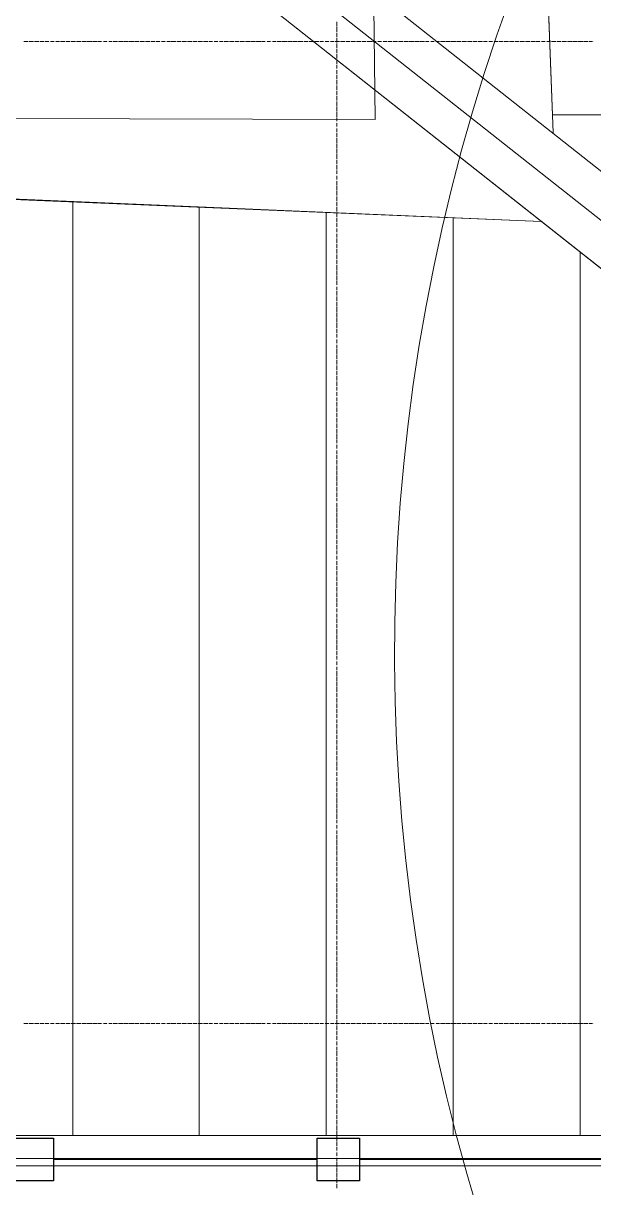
# Model space of a CAD drawing. Header units: millimetres. Extents: x -42533 to 645315, y 3457 to 82611.
# Drawn here: x 580652 to 583353, y 19596 to 25110 of the extents above; entities that cross this region are included whole.
import ezdxf

# ---------------------------------------------------------------- set-up
doc = ezdxf.new("R2010")
doc.units = ezdxf.units.MM
for name, color, linetype, true_color in [('PDF _!ЭОМ.Молниезащита', 7, 'Continuous', 0x954a95), ('PDF _Антураж', 7, 'Continuous', 0xbababa), ('PDF _Крыша штриховка', 7, 'Continuous', 0xbababa), ('PDF _Обобщенные модели', 7, 'Continuous', 0xbababa), ('PDF _Ограждение', 7, 'Continuous', 0xbababa), ('PDF _Оси', 7, 'Continuous', 0xbababa)]:
    doc.layers.add(name, color=color, linetype=linetype, true_color=true_color)
doc.layers.add('PDF _Линии', color=7, linetype='Continuous')

msp = doc.modelspace()

# ---------------------------------------------------------------- linework, layer by layer
at = {"layer": 'PDF _!ЭОМ.Молниезащита', "color": 5, "lineweight": 30}
for points in [[(582044, 19728.9), (581044.5, 19728.9), (580794.6, 19728.9), (580794.6, 19627.3), (580595.5, 19627.3), (580595.5, 19830.6), (580794.6, 19830.6), (580794.6, 19728.9)], [(583492.5, 19728.9), (582493, 19728.9), (582243.1, 19728.9), (582243.1, 19627.3), (582044, 19627.3), (582044, 19830.6), (582243.1, 19830.6), (582243.1, 19728.9)]]:
    msp.add_lwpolyline(points, dxfattribs=at)
at = {"layer": 'PDF _!ЭОМ.Молниезащита', "lineweight": 13}
msp.add_circle((592805, 40061.1), 16795.3, dxfattribs=at)
for centre, radius, start, end in [((567008.4, 20453.1), 17757.8, 299.14304, 50.43064), ((591445.4, 22129.1), 9036.1, 344.77295, 295.66956)]:
    msp.add_arc(centre, radius, start, end, dxfattribs=at)
at = {"layer": 'PDF _Антураж', "color": 8, "lineweight": 18}
for points in [[(582898.7, 31532.8), (583161.3, 24591.1), (582894.5, 31600.6)], [(579120.8, 24341.2), (583102, 24171.8)], [(583106.2, 24171.8), (579120.8, 24337)]]:
    msp.add_lwpolyline(points, dxfattribs=at)
at = {"layer": 'PDF _Крыша штриховка', "color": 8, "lineweight": 9}
for points in [[(583161.3, 24675.8), (589285.6, 24675.8)], [(580886.9, 24265), (580886.9, 19843.3)], [(581484.1, 24239.6), (581484.1, 19843.3)], [(582085.5, 24214.2), (582085.5, 19843.3)], [(582686.9, 24188.7), (582686.9, 19843.3)], [(583288.4, 24027.8), (583288.4, 19843.3)]]:
    msp.add_lwpolyline(points, dxfattribs=at)
at = {"layer": 'PDF _Линии', "color": 8, "lineweight": 9}
msp.add_lwpolyline([(553827.3, 24730.9), (582318.5, 24654.6), (582229.5, 32125.8), (589577.9, 32125.8), (589577.9, 54975.5), (598506, 54975.5), (598785.5, 20686.1), (592369, 20686.1), (592432.5, 12524.6), (585626.3, 12571.2), (585592.4, 14451.7), (550752.4, 14451.7), (550752.4, 12478), (543802.2, 12478), (543764.1, 20783.5), (537415.3, 20800.5), (537356, 32655.2)], dxfattribs=at)
at = {"layer": 'PDF _Обобщенные модели', "color": 8, "lineweight": 18}
for points in [[(574915.1, 19843.3), (583559.4, 19843.3)], [(583559.4, 19733.2), (559523.8, 19733.2)], [(559523.8, 19699.3), (589323.7, 19699.3)]]:
    msp.add_lwpolyline(points, dxfattribs=at)
at = {"layer": 'PDF _Ограждение', "color": 8, "lineweight": 9}
for points in [[(589205.1, 19817.9), (581916.1, 25573.7), (589205.1, 19817.9), (589145.9, 19741.6)], [(581861.1, 25383.1), (588879, 19843.3)], [(588586.8, 19843.3), (581801.8, 25201), (588591, 19843.3)]]:
    msp.add_lwpolyline(points, dxfattribs=at)
at = {"layer": 'PDF _Оси', "color": 8, "lineweight": 9}
for points in [[(582136.4, 25095.1), (582136.4, 25116.3)], [(582136.4, 25069.7), (582136.4, 25090.9)], [(582136.4, 25044.3), (582136.4, 25065.5)], [(582136.4, 25018.9), (582136.4, 25040)], [(580654, 25023.1), (580675.2, 25023.1)], [(580679.4, 25023.1), (580700.6, 25023.1)], [(580704.8, 25023.1), (580726, 25023.1)], [(580730.2, 25023.1), (580751.4, 25023.1)], [(580755.6, 25023.1), (580772.6, 25023.1)], [(580776.8, 25023.1), (580776.8, 25023.1)], [(580781, 25023.1), (580798, 25023.1)], [(580802.2, 25023.1), (580802.2, 25023.1)], [(580806.5, 25023.1), (580823.4, 25023.1)], [(580827.6, 25023.1), (580848.8, 25023.1)], [(580853, 25023.1), (580874.2, 25023.1)], [(580878.5, 25023.1), (580899.6, 25023.1)], [(580903.9, 25023.1), (580925, 25023.1)], [(580929.3, 25023.1), (580950.5, 25023.1)], [(580954.7, 25023.1), (580975.9, 25023.1)], [(580980.1, 25023.1), (581001.3, 25023.1)], [(581005.5, 25023.1), (581022.5, 25023.1)], [(581026.7, 25023.1), (581026.7, 25023.1)], [(581030.9, 25023.1), (581047.9, 25023.1)], [(581052.1, 25023.1), (581052.1, 25023.1)], [(581056.3, 25023.1), (581073.3, 25023.1)], [(581077.5, 25023.1), (581098.7, 25023.1)], [(581102.9, 25023.1), (581124.1, 25023.1)], [(581128.3, 25023.1), (581149.5, 25023.1)], [(581153.8, 25023.1), (581174.9, 25023.1)], [(581179.2, 25023.1), (581200.3, 25023.1)], [(581204.6, 25023.1), (581225.8, 25023.1)], [(581230, 25023.1), (581251.2, 25023.1)], [(581255.4, 25023.1), (581276.6, 25023.1)], [(581280.8, 25023.1), (581297.8, 25023.1)], [(581302, 25023.1), (581302, 25023.1)], [(581306.2, 25023.1), (581323.2, 25023.1)], [(581327.4, 25023.1), (581327.4, 25023.1)], [(581331.6, 25023.1), (581348.6, 25023.1)], [(581352.8, 25023.1), (581374, 25023.1)], [(581378.2, 25023.1), (581399.4, 25023.1)], [(581403.6, 25023.1), (581424.8, 25023.1)], [(581429, 25023.1), (581450.2, 25023.1)], [(581454.5, 25023.1), (581475.6, 25023.1)], [(581479.9, 25023.1), (581501, 25023.1)], [(581505.3, 25023.1), (581526.5, 25023.1)], [(581530.7, 25023.1), (581547.6, 25023.1)], [(581551.9, 25023.1), (581551.9, 25023.1)], [(581556.1, 25023.1), (581573.1, 25023.1)], [(581577.3, 25023.1), (581577.3, 25023.1)], [(581581.5, 25023.1), (581598.5, 25023.1)], [(581602.7, 25023.1), (581623.9, 25023.1)], [(581628.1, 25023.1), (581649.3, 25023.1)], [(581653.5, 25023.1), (581674.7, 25023.1)], [(581678.9, 25023.1), (581700.1, 25023.1)], [(581704.3, 25023.1), (581725.5, 25023.1)], [(581729.8, 25023.1), (581750.9, 25023.1)], [(581755.2, 25023.1), (581776.3, 25023.1)], [(581780.6, 25023.1), (581797.5, 25023.1)], [(581801.8, 25023.1), (581801.8, 25023.1)], [(581806, 25023.1), (581822.9, 25023.1)], [(581827.2, 25023.1), (581827.2, 25023.1)], [(581831.4, 25023.1), (581848.3, 25023.1)], [(581852.6, 25023.1), (581873.8, 25023.1)], [(581878, 25023.1), (581899.2, 25023.1)], [(581903.4, 25023.1), (581924.6, 25023.1)], [(581928.8, 25023.1), (581950, 25023.1)], [(581954.2, 25023.1), (581975.4, 25023.1)], [(581979.6, 25023.1), (582000.8, 25023.1)], [(582005.1, 25023.1), (582026.2, 25023.1)], [(582030.5, 25023.1), (582051.6, 25023.1)], [(582055.9, 25023.1), (582072.8, 25023.1)], [(582077.1, 25023.1), (582077.1, 25023.1)], [(582081.3, 25023.1), (582098.2, 25023.1)], [(582102.5, 25023.1), (582102.5, 25023.1)], [(582106.7, 25023.1), (582123.6, 25023.1)], [(582127.9, 25023.1), (582149.1, 25023.1)], [(582136.4, 24993.5), (582136.4, 25014.6)], [(582136.4, 24968), (582136.4, 24989.2)], [(582153.3, 25023.1), (582174.5, 25023.1)], [(582178.7, 25023.1), (582199.9, 25023.1)], [(582204.1, 25023.1), (582225.3, 25023.1)], [(582229.5, 25023.1), (582250.7, 25023.1)], [(582254.9, 25023.1), (582276.1, 25023.1)], [(582280.4, 25023.1), (582301.5, 25023.1)], [(582305.8, 25023.1), (582322.7, 25023.1)], [(582326.9, 25023.1), (582326.9, 25023.1)], [(582331.2, 25023.1), (582348.1, 25023.1)], [(582352.4, 25023.1), (582352.4, 25023.1)], [(582356.6, 25023.1), (582373.5, 25023.1)], [(582377.8, 25023.1), (582398.9, 25023.1)], [(582403.2, 25023.1), (582424.4, 25023.1)], [(582428.6, 25023.1), (582449.8, 25023.1)], [(582454, 25023.1), (582475.2, 25023.1)], [(582479.4, 25023.1), (582500.6, 25023.1)], [(582504.8, 25023.1), (582526, 25023.1)], [(582530.2, 25023.1), (582551.4, 25023.1)], [(582555.7, 25023.1), (582572.6, 25023.1)], [(582576.8, 25023.1), (582576.8, 25023.1)], [(582581.1, 25023.1), (582598, 25023.1)], [(582602.2, 25023.1), (582602.2, 25023.1)], [(582606.5, 25023.1), (582623.4, 25023.1)], [(582627.7, 25023.1), (582648.8, 25023.1)], [(582653.1, 25023.1), (582674.2, 25023.1)], [(582678.5, 25023.1), (582699.7, 25023.1)], [(582703.9, 25023.1), (582725.1, 25023.1)], [(582729.3, 25023.1), (582750.5, 25023.1)], [(582754.7, 25023.1), (582775.9, 25023.1)], [(582780.1, 25023.1), (582801.3, 25023.1)], [(582805.5, 25023.1), (582826.7, 25023.1)], [(582830.9, 25023.1), (582847.9, 25023.1)], [(582852.1, 25023.1), (582852.1, 25023.1)], [(582856.4, 25023.1), (582873.3, 25023.1)], [(582877.5, 25023.1), (582877.5, 25023.1)], [(582881.8, 25023.1), (582898.7, 25023.1)], [(582902.9, 25023.1), (582924.1, 25023.1)], [(582928.4, 25023.1), (582949.5, 25023.1)], [(582953.8, 25023.1), (582975, 25023.1)], [(582979.2, 25023.1), (583000.4, 25023.1)], [(583004.6, 25023.1), (583025.8, 25023.1)], [(583030, 25023.1), (583051.2, 25023.1)], [(583055.4, 25023.1), (583076.6, 25023.1)], [(583080.8, 25023.1), (583097.8, 25023.1)], [(583102, 25023.1), (583102, 25023.1)], [(583106.2, 25023.1), (583123.2, 25023.1)], [(583127.4, 25023.1), (583127.4, 25023.1)], [(583131.7, 25023.1), (583148.6, 25023.1)], [(583152.8, 25023.1), (583174, 25023.1)], [(583178.2, 25023.1), (583199.4, 25023.1)], [(583203.7, 25023.1), (583224.8, 25023.1)], [(583229.1, 25023.1), (583250.2, 25023.1)], [(583254.5, 25023.1), (583275.7, 25023.1)], [(583279.9, 25023.1), (583301.1, 25023.1)], [(583305.3, 25023.1), (583326.5, 25023.1)], [(583330.7, 25023.1), (583347.7, 25023.1)], [(583351.9, 25023.1), (583351.9, 25023.1)], [(582136.4, 24942.6), (582136.4, 24963.8)], [(582136.4, 24917.2), (582136.4, 24938.4)], [(582136.4, 24896), (582136.4, 24913)], [(582136.4, 24891.8), (582136.4, 24891.8)], [(582136.4, 24870.6), (582136.4, 24887.6)], [(582136.4, 24845.2), (582136.4, 24866.4)], [(582136.4, 24819.8), (582136.4, 24841)], [(582136.4, 24794.4), (582136.4, 24815.6)], [(582136.4, 24769), (582136.4, 24790.2)], [(582136.4, 24743.6), (582136.4, 24764.7)], [(582136.4, 24718.2), (582136.4, 24739.3)], [(582136.4, 24692.7), (582136.4, 24713.9)], [(582136.4, 24667.3), (582136.4, 24688.5)], [(582136.4, 24646.2), (582136.4, 24663.1)], [(582136.4, 24641.9), (582136.4, 24641.9)], [(582136.4, 24620.7), (582136.4, 24637.7)], [(582136.4, 24616.5), (582136.4, 24616.5)], [(582136.4, 24595.3), (582136.4, 24612.3)], [(582136.4, 24569.9), (582136.4, 24591.1)], [(582136.4, 24544.5), (582136.4, 24565.7)], [(582136.4, 24519.1), (582136.4, 24540.3)], [(582136.4, 24493.7), (582136.4, 24514.9)], [(582136.4, 24468.3), (582136.4, 24489.4)], [(582136.4, 24442.9), (582136.4, 24464)], [(582136.4, 24417.4), (582136.4, 24438.6)], [(582136.4, 24396.3), (582136.4, 24413.2)], [(582136.4, 24392), (582136.4, 24392)], [(582136.4, 24370.9), (582136.4, 24387.8)], [(582136.4, 24366.6), (582136.4, 24366.6)], [(582136.4, 24345.4), (582136.4, 24362.4)], [(582136.4, 24320), (582136.4, 24341.2)], [(582136.4, 24294.6), (582136.4, 24315.8)], [(582136.4, 24269.2), (582136.4, 24290.4)], [(582136.4, 24243.8), (582136.4, 24265)], [(582136.4, 24218.4), (582136.4, 24239.6)], [(582136.4, 24193), (582136.4, 24214.2)], [(582136.4, 24167.6), (582136.4, 24188.7)], [(582136.4, 24146.4), (582136.4, 24163.3)], [(582136.4, 24142.2), (582136.4, 24142.2)], [(582136.4, 24121), (582136.4, 24137.9)], [(582136.4, 24116.7), (582136.4, 24116.7)], [(582136.4, 24095.6), (582136.4, 24112.5)], [(582136.4, 24070.1), (582136.4, 24091.3)], [(582136.4, 24044.7), (582136.4, 24065.9)], [(582136.4, 24019.3), (582136.4, 24040.5)], [(582136.4, 23993.9), (582136.4, 24015.1)], [(582136.4, 23968.5), (582136.4, 23989.7)], [(582136.4, 23943.1), (582136.4, 23964.3)], [(582136.4, 23917.7), (582136.4, 23938.9)], [(582136.4, 23892.3), (582136.4, 23913.4)], [(582136.4, 23871.1), (582136.4, 23888)], [(582136.4, 23866.9), (582136.4, 23866.9)], [(582136.4, 23845.7), (582136.4, 23862.6)], [(582136.4, 23820.3), (582136.4, 23841.4)], [(582136.4, 23794.9), (582136.4, 23816)], [(582136.4, 23769.4), (582136.4, 23790.6)], [(582136.4, 23744), (582136.4, 23765.2)], [(582136.4, 23718.6), (582136.4, 23739.8)], [(582136.4, 23693.2), (582136.4, 23714.4)], [(582136.4, 23667.8), (582136.4, 23689)], [(582136.4, 23642.4), (582136.4, 23663.6)], [(582136.4, 23621.2), (582136.4, 23638.1)], [(582136.4, 23617), (582136.4, 23617)], [(582136.4, 23595.8), (582136.4, 23612.7)], [(582136.4, 23591.6), (582136.4, 23591.6)], [(582136.4, 23570.4), (582136.4, 23587.3)], [(582136.4, 23545), (582136.4, 23566.1)], [(582136.4, 23519.6), (582136.4, 23540.7)], [(582136.4, 23494.1), (582136.4, 23515.3)], [(582136.4, 23468.7), (582136.4, 23489.9)], [(582136.4, 23443.3), (582136.4, 23464.5)], [(582136.4, 23417.9), (582136.4, 23439.1)], [(582136.4, 23392.5), (582136.4, 23413.7)], [(582136.4, 23371.3), (582136.4, 23388.3)], [(582136.4, 23367.1), (582136.4, 23367.1)], [(582136.4, 23345.9), (582136.4, 23362.8)], [(582136.4, 23341.7), (582136.4, 23341.7)], [(582136.4, 23320.5), (582136.4, 23337.4)], [(582136.4, 23295.1), (582136.4, 23316.3)], [(582136.4, 23269.7), (582136.4, 23290.8)], [(582136.4, 23244.3), (582136.4, 23265.4)], [(582136.4, 23218.8), (582136.4, 23240)], [(582136.4, 23193.4), (582136.4, 23214.6)], [(582136.4, 23168), (582136.4, 23189.2)], [(582136.4, 23142.6), (582136.4, 23163.8)], [(582136.4, 23121.4), (582136.4, 23138.4)], [(582136.4, 23117.2), (582136.4, 23117.2)], [(582136.4, 23096), (582136.4, 23113)], [(582136.4, 23091.8), (582136.4, 23091.8)], [(582136.4, 23070.6), (582136.4, 23087.5)], [(582136.4, 23045.2), (582136.4, 23066.4)], [(582136.4, 23019.8), (582136.4, 23041)], [(582136.4, 22994.4), (582136.4, 23015.5)], [(582136.4, 22969), (582136.4, 22990.1)], [(582136.4, 22943.5), (582136.4, 22964.7)], [(582136.4, 22918.1), (582136.4, 22939.3)], [(582136.4, 22892.7), (582136.4, 22913.9)], [(582136.4, 22867.3), (582136.4, 22888.5)], [(582136.4, 22846.1), (582136.4, 22863.1)], [(582136.4, 22841.9), (582136.4, 22841.9)], [(582136.4, 22820.7), (582136.4, 22837.7)], [(582136.4, 22795.3), (582136.4, 22816.5)], [(582136.4, 22769.9), (582136.4, 22791.1)], [(582136.4, 22744.5), (582136.4, 22765.7)], [(582136.4, 22719.1), (582136.4, 22740.3)], [(582136.4, 22693.7), (582136.4, 22714.8)], [(582136.4, 22668.2), (582136.4, 22689.4)], [(582136.4, 22642.8), (582136.4, 22664)], [(582136.4, 22617.4), (582136.4, 22638.6)], [(582136.4, 22596.2), (582136.4, 22613.2)], [(582136.4, 22592), (582136.4, 22592)], [(582136.4, 22570.8), (582136.4, 22587.8)], [(582136.4, 22566.6), (582136.4, 22566.6)], [(582136.4, 22545.4), (582136.4, 22562.4)], [(582136.4, 22520), (582136.4, 22541.2)], [(582136.4, 22494.6), (582136.4, 22515.8)], [(582136.4, 22469.2), (582136.4, 22490.4)], [(582136.4, 22443.8), (582136.4, 22465)], [(582136.4, 22418.4), (582136.4, 22439.5)], [(582136.4, 22393), (582136.4, 22414.1)], [(582136.4, 22367.5), (582136.4, 22388.7)], [(582136.4, 22346.4), (582136.4, 22363.3)], [(582136.4, 22342.1), (582136.4, 22342.1)], [(582136.4, 22321), (582136.4, 22337.9)], [(582136.4, 22316.7), (582136.4, 22316.7)], [(582136.4, 22295.5), (582136.4, 22312.5)], [(582136.4, 22270.1), (582136.4, 22291.3)], [(582136.4, 22244.7), (582136.4, 22265.9)], [(582136.4, 22219.3), (582136.4, 22240.5)], [(582136.4, 22193.9), (582136.4, 22215.1)], [(582136.4, 22168.5), (582136.4, 22189.7)], [(582136.4, 22143.1), (582136.4, 22164.2)], [(582136.4, 22117.7), (582136.4, 22138.8)], [(582136.4, 22096.5), (582136.4, 22113.4)], [(582136.4, 22092.2), (582136.4, 22092.2)], [(582136.4, 22071.1), (582136.4, 22088)], [(582136.4, 22066.8), (582136.4, 22066.8)], [(582136.4, 22045.7), (582136.4, 22062.6)], [(582136.4, 22020.2), (582136.4, 22041.4)], [(582136.4, 21994.8), (582136.4, 22016)], [(582136.4, 21969.4), (582136.4, 21990.6)], [(582136.4, 21944), (582136.4, 21965.2)], [(582136.4, 21918.6), (582136.4, 21939.8)], [(582136.4, 21893.2), (582136.4, 21914.4)], [(582136.4, 21867.8), (582136.4, 21888.9)], [(582136.4, 21842.4), (582136.4, 21863.5)], [(582136.4, 21821.2), (582136.4, 21838.1)], [(582136.4, 21816.9), (582136.4, 21816.9)], [(582136.4, 21795.8), (582136.4, 21812.7)], [(582136.4, 21770.4), (582136.4, 21791.5)], [(582136.4, 21744.9), (582136.4, 21766.1)], [(582136.4, 21719.5), (582136.4, 21740.7)], [(582136.4, 21694.1), (582136.4, 21715.3)], [(582136.4, 21668.7), (582136.4, 21689.9)], [(582136.4, 21643.3), (582136.4, 21664.5)], [(582136.4, 21617.9), (582136.4, 21639.1)], [(582136.4, 21592.5), (582136.4, 21613.6)], [(582136.4, 21571.3), (582136.4, 21588.2)], [(582136.4, 21567.1), (582136.4, 21567.1)], [(582136.4, 21545.9), (582136.4, 21562.8)], [(582136.4, 21541.6), (582136.4, 21541.6)], [(582136.4, 21520.5), (582136.4, 21537.4)], [(582136.4, 21495.1), (582136.4, 21516.2)], [(582136.4, 21469.6), (582136.4, 21490.8)], [(582136.4, 21444.2), (582136.4, 21465.4)], [(582136.4, 21418.8), (582136.4, 21440)], [(582136.4, 21393.4), (582136.4, 21414.6)], [(582136.4, 21368), (582136.4, 21389.2)], [(582136.4, 21342.6), (582136.4, 21363.8)], [(582136.4, 21321.4), (582136.4, 21338.4)], [(582136.4, 21317.2), (582136.4, 21317.2)], [(582136.4, 21296), (582136.4, 21312.9)], [(582136.4, 21291.8), (582136.4, 21291.8)], [(582136.4, 21270.6), (582136.4, 21287.5)], [(582136.4, 21245.2), (582136.4, 21266.3)], [(582136.4, 21219.8), (582136.4, 21240.9)], [(582136.4, 21194.3), (582136.4, 21215.5)], [(582136.4, 21168.9), (582136.4, 21190.1)], [(582136.4, 21143.5), (582136.4, 21164.7)], [(582136.4, 21118.1), (582136.4, 21139.3)], [(582136.4, 21092.7), (582136.4, 21113.9)], [(582136.4, 21071.5), (582136.4, 21088.5)], [(582136.4, 21067.3), (582136.4, 21067.3)], [(582136.4, 21046.1), (582136.4, 21063.1)], [(582136.4, 21041.9), (582136.4, 21041.9)], [(582136.4, 21020.7), (582136.4, 21037.6)], [(582136.4, 20995.3), (582136.4, 21016.5)], [(582136.4, 20969.9), (582136.4, 20991.1)], [(582136.4, 20944.5), (582136.4, 20965.6)], [(582136.4, 20919.1), (582136.4, 20940.2)], [(582136.4, 20893.6), (582136.4, 20914.8)], [(582136.4, 20868.2), (582136.4, 20889.4)], [(582136.4, 20842.8), (582136.4, 20864)], [(582136.4, 20817.4), (582136.4, 20838.6)], [(582136.4, 20796.2), (582136.4, 20813.2)], [(582136.4, 20792), (582136.4, 20792)], [(582136.4, 20770.8), (582136.4, 20787.8)], [(582136.4, 20766.6), (582136.4, 20766.6)], [(582136.4, 20745.4), (582136.4, 20762.3)], [(582136.4, 20720), (582136.4, 20741.2)], [(582136.4, 20694.6), (582136.4, 20715.8)], [(582136.4, 20669.2), (582136.4, 20690.3)], [(582136.4, 20643.8), (582136.4, 20664.9)], [(582136.4, 20618.3), (582136.4, 20639.5)], [(582136.4, 20592.9), (582136.4, 20614.1)], [(582136.4, 20567.5), (582136.4, 20588.7)], [(582136.4, 20546.3), (582136.4, 20563.3)], [(582136.4, 20542.1), (582136.4, 20542.1)], [(582136.4, 20520.9), (582136.4, 20537.9)], [(582136.4, 20516.7), (582136.4, 20516.7)], [(582136.4, 20495.5), (582136.4, 20512.5)], [(582136.4, 20470.1), (582136.4, 20491.3)], [(582136.4, 20444.7), (582136.4, 20465.9)], [(582136.4, 20419.3), (582136.4, 20440.5)], [(582136.4, 20393.9), (582136.4, 20415)], [(580654, 20372.7), (580675.2, 20372.7)], [(580679.4, 20372.7), (580700.6, 20372.7)], [(580704.8, 20372.7), (580726, 20372.7)], [(580730.2, 20372.7), (580751.4, 20372.7)], [(580755.6, 20372.7), (580772.6, 20372.7)], [(580776.8, 20372.7), (580776.8, 20372.7)], [(580781, 20372.7), (580798, 20372.7)], [(580802.2, 20372.7), (580802.2, 20372.7)], [(580806.5, 20372.7), (580823.4, 20372.7)], [(580827.6, 20372.7), (580848.8, 20372.7)], [(580853, 20372.7), (580874.2, 20372.7)], [(580878.5, 20372.7), (580899.6, 20372.7)], [(580903.9, 20372.7), (580925, 20372.7)], [(580929.3, 20372.7), (580950.5, 20372.7)], [(580954.7, 20372.7), (580975.9, 20372.7)], [(580980.1, 20372.7), (581001.3, 20372.7)], [(581005.5, 20372.7), (581022.5, 20372.7)], [(581026.7, 20372.7), (581026.7, 20372.7)], [(581030.9, 20372.7), (581047.9, 20372.7)], [(581052.1, 20372.7), (581052.1, 20372.7)], [(581056.3, 20372.7), (581073.3, 20372.7)], [(581077.5, 20372.7), (581098.7, 20372.7)], [(581102.9, 20372.7), (581124.1, 20372.7)], [(581128.3, 20372.7), (581149.5, 20372.7)], [(581153.8, 20372.7), (581174.9, 20372.7)], [(581179.2, 20372.7), (581200.3, 20372.7)], [(581204.6, 20372.7), (581225.8, 20372.7)], [(581230, 20372.7), (581251.2, 20372.7)], [(581255.4, 20372.7), (581276.6, 20372.7)], [(581280.8, 20372.7), (581297.8, 20372.7)], [(581302, 20372.7), (581302, 20372.7)], [(581306.2, 20372.7), (581323.2, 20372.7)], [(581327.4, 20372.7), (581327.4, 20372.7)], [(581331.6, 20372.7), (581348.6, 20372.7)], [(581352.8, 20372.7), (581374, 20372.7)], [(581378.2, 20372.7), (581399.4, 20372.7)], [(581403.6, 20372.7), (581424.8, 20372.7)], [(581429, 20372.7), (581450.2, 20372.7)], [(581454.5, 20372.7), (581475.6, 20372.7)], [(581479.9, 20372.7), (581501, 20372.7)], [(581505.3, 20372.7), (581526.5, 20372.7)], [(581530.7, 20372.7), (581547.6, 20372.7)], [(581551.9, 20372.7), (581551.9, 20372.7)], [(581556.1, 20372.7), (581573.1, 20372.7)], [(581577.3, 20372.7), (581577.3, 20372.7)], [(581581.5, 20372.7), (581598.5, 20372.7)], [(581602.7, 20372.7), (581623.9, 20372.7)], [(581628.1, 20372.7), (581649.3, 20372.7)], [(581653.5, 20372.7), (581674.7, 20372.7)], [(581678.9, 20372.7), (581700.1, 20372.7)], [(581704.3, 20372.7), (581725.5, 20372.7)], [(581729.8, 20372.7), (581750.9, 20372.7)], [(581755.2, 20372.7), (581776.3, 20372.7)], [(581780.6, 20372.7), (581797.5, 20372.7)], [(581801.8, 20372.7), (581801.8, 20372.7)], [(581806, 20372.7), (581822.9, 20372.7)], [(581827.2, 20372.7), (581827.2, 20372.7)], [(581831.4, 20372.7), (581848.3, 20372.7)], [(581852.6, 20372.7), (581873.8, 20372.7)], [(581878, 20372.7), (581899.2, 20372.7)], [(581903.4, 20372.7), (581924.6, 20372.7)], [(581928.8, 20372.7), (581950, 20372.7)], [(581954.2, 20372.7), (581975.4, 20372.7)], [(581979.6, 20372.7), (582000.8, 20372.7)], [(582005.1, 20372.7), (582026.2, 20372.7)], [(582030.5, 20372.7), (582051.6, 20372.7)], [(582055.9, 20372.7), (582072.8, 20372.7)], [(582077.1, 20372.7), (582077.1, 20372.7)], [(582081.3, 20372.7), (582098.2, 20372.7)], [(582102.5, 20372.7), (582102.5, 20372.7)], [(582106.7, 20372.7), (582123.6, 20372.7)], [(582127.9, 20372.7), (582149.1, 20372.7)], [(582136.4, 20368.5), (582136.4, 20389.6)], [(582136.4, 20343), (582136.4, 20364.2)], [(582153.3, 20372.7), (582174.5, 20372.7)], [(582178.7, 20372.7), (582199.9, 20372.7)], [(582204.1, 20372.7), (582225.3, 20372.7)], [(582229.5, 20372.7), (582250.7, 20372.7)], [(582254.9, 20372.7), (582276.1, 20372.7)], [(582280.4, 20372.7), (582301.5, 20372.7)], [(582305.8, 20372.7), (582322.7, 20372.7)], [(582326.9, 20372.7), (582326.9, 20372.7)], [(582331.2, 20372.7), (582348.1, 20372.7)], [(582352.4, 20372.7), (582352.4, 20372.7)], [(582356.6, 20372.7), (582373.5, 20372.7)], [(582377.8, 20372.7), (582398.9, 20372.7)], [(582403.2, 20372.7), (582424.4, 20372.7)], [(582428.6, 20372.7), (582449.8, 20372.7)], [(582454, 20372.7), (582475.2, 20372.7)], [(582479.4, 20372.7), (582500.6, 20372.7)], [(582504.8, 20372.7), (582526, 20372.7)], [(582530.2, 20372.7), (582551.4, 20372.7)], [(582555.7, 20372.7), (582572.6, 20372.7)], [(582576.8, 20372.7), (582576.8, 20372.7)], [(582581.1, 20372.7), (582598, 20372.7)], [(582602.2, 20372.7), (582602.2, 20372.7)], [(582606.5, 20372.7), (582623.4, 20372.7)], [(582627.7, 20372.7), (582648.8, 20372.7)], [(582653.1, 20372.7), (582674.2, 20372.7)], [(582678.5, 20372.7), (582699.7, 20372.7)], [(582703.9, 20372.7), (582725.1, 20372.7)], [(582729.3, 20372.7), (582750.5, 20372.7)], [(582754.7, 20372.7), (582775.9, 20372.7)], [(582780.1, 20372.7), (582801.3, 20372.7)], [(582805.5, 20372.7), (582826.7, 20372.7)], [(582830.9, 20372.7), (582847.9, 20372.7)], [(582852.1, 20372.7), (582852.1, 20372.7)], [(582856.4, 20372.7), (582873.3, 20372.7)], [(582877.5, 20372.7), (582877.5, 20372.7)], [(582881.8, 20372.7), (582898.7, 20372.7)], [(582902.9, 20372.7), (582924.1, 20372.7)], [(582928.4, 20372.7), (582949.5, 20372.7)], [(582953.8, 20372.7), (582975, 20372.7)], [(582979.2, 20372.7), (583000.4, 20372.7)], [(583004.6, 20372.7), (583025.8, 20372.7)], [(583030, 20372.7), (583051.2, 20372.7)], [(583055.4, 20372.7), (583076.6, 20372.7)], [(583080.8, 20372.7), (583097.8, 20372.7)], [(583102, 20372.7), (583102, 20372.7)], [(583106.2, 20372.7), (583123.2, 20372.7)], [(583127.4, 20372.7), (583127.4, 20372.7)], [(583131.7, 20372.7), (583148.6, 20372.7)], [(583152.8, 20372.7), (583174, 20372.7)], [(583178.2, 20372.7), (583199.4, 20372.7)], [(583203.7, 20372.7), (583224.8, 20372.7)], [(583229.1, 20372.7), (583250.2, 20372.7)], [(583254.5, 20372.7), (583275.7, 20372.7)], [(583279.9, 20372.7), (583301.1, 20372.7)], [(583305.3, 20372.7), (583326.5, 20372.7)], [(583330.7, 20372.7), (583347.7, 20372.7)], [(583351.9, 20372.7), (583351.9, 20372.7)], [(582136.4, 20317.6), (582136.4, 20338.8)], [(582136.4, 20296.5), (582136.4, 20313.4)], [(582136.4, 20292.2), (582136.4, 20292.2)], [(582136.4, 20271), (582136.4, 20288)], [(582136.4, 20266.8), (582136.4, 20266.8)], [(582136.4, 20245.6), (582136.4, 20262.6)], [(582136.4, 20220.2), (582136.4, 20241.4)], [(582136.4, 20194.8), (582136.4, 20216)], [(582136.4, 20169.4), (582136.4, 20190.6)], [(582136.4, 20144), (582136.4, 20165.2)], [(582136.4, 20118.6), (582136.4, 20139.7)], [(582136.4, 20093.2), (582136.4, 20114.3)], [(582136.4, 20067.7), (582136.4, 20088.9)], [(582136.4, 20046.6), (582136.4, 20063.5)], [(582136.4, 20042.3), (582136.4, 20042.3)], [(582136.4, 20021.2), (582136.4, 20038.1)], [(582136.4, 20016.9), (582136.4, 20016.9)], [(582136.4, 19995.7), (582136.4, 20012.7)], [(582136.4, 19970.3), (582136.4, 19991.5)], [(582136.4, 19944.9), (582136.4, 19966.1)], [(582136.4, 19919.5), (582136.4, 19940.7)], [(582136.4, 19894.1), (582136.4, 19915.3)], [(582136.4, 19868.7), (582136.4, 19889.9)], [(582136.4, 19843.3), (582136.4, 19864.4)], [(582136.4, 19817.9), (582136.4, 19839)], [(582136.4, 19792.4), (582136.4, 19813.6)], [(582136.4, 19771.3), (582136.4, 19788.2)], [(582136.4, 19767), (582136.4, 19767)], [(582136.4, 19745.9), (582136.4, 19762.8)], [(582136.4, 19741.6), (582136.4, 19741.6)], [(582136.4, 19720.4), (582136.4, 19737.4)], [(582136.4, 19695), (582136.4, 19716.2)], [(582136.4, 19669.6), (582136.4, 19690.8)], [(582136.4, 19644.2), (582136.4, 19665.4)], [(582136.4, 19618.8), (582136.4, 19640)], [(582136.4, 19593.4), (582136.4, 19614.6)]]:
    msp.add_lwpolyline(points, dxfattribs=at)

doc.saveas('drawing.dxf')
